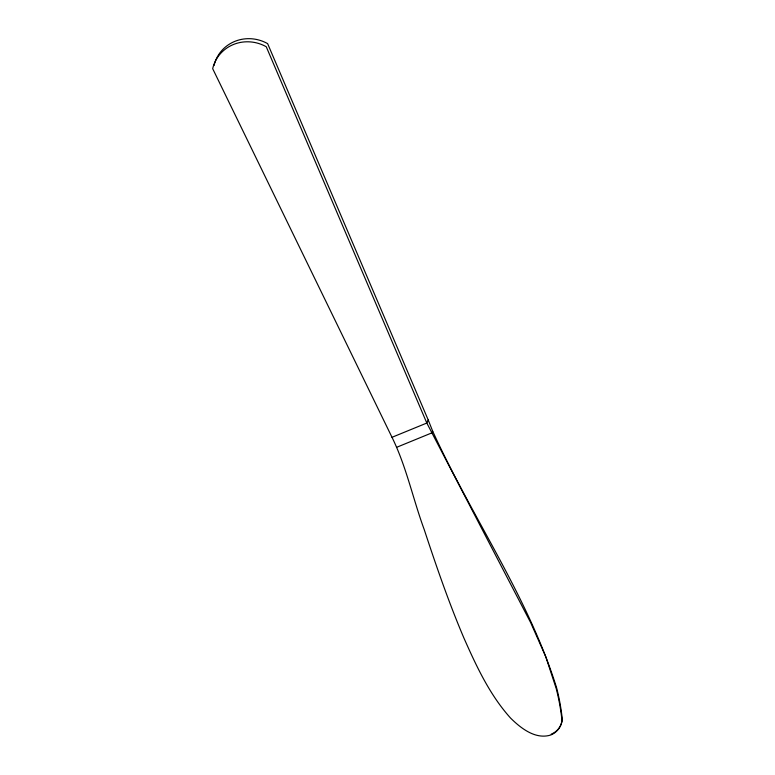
<?xml version="1.0" encoding="UTF-8"?>
<svg xmlns="http://www.w3.org/2000/svg" width="775" height="775" viewBox="0 0 775 775"><rect width="100%" height="100%" fill="white"/><g stroke="black" fill="none" stroke-linecap="round" stroke-linejoin="round"><path stroke-width="1.16" d="M214.045 65.555A37.016 35.456 23.7 0 1 267.617 43.623L428.197 419.924L426.822 423.043L392.005 437.303L212.679 68.675A37.016 35.456 23.7 0 1 266.251 46.742L426.822 423.043L530.652 622.606L545.803 656.822L556.198 688.491A231.493 221.611 23.3 0 1 561.972 720.237A19.249 18.426 23.3 0 1 550.841 734.981C535.554 739.883 520.732 728.171 510.522 718.028C489.655 694.836 476.373 666.142 463.847 637.883C448.802 602.504 436.267 566.128 424.245 529.635C413.007 499.071 406.381 466.55 392.005 437.303M428.197 419.924L432.712 431.258L432.024 432.818L397.207 447.078M432.712 431.258C472.033 517.603 528.172 596.643 556.566 687.658A231.493 221.844 24.1 0 1 562.321 719.452A19.249 18.445 24.1 0 1 551.19 734.206"/></g></svg>
